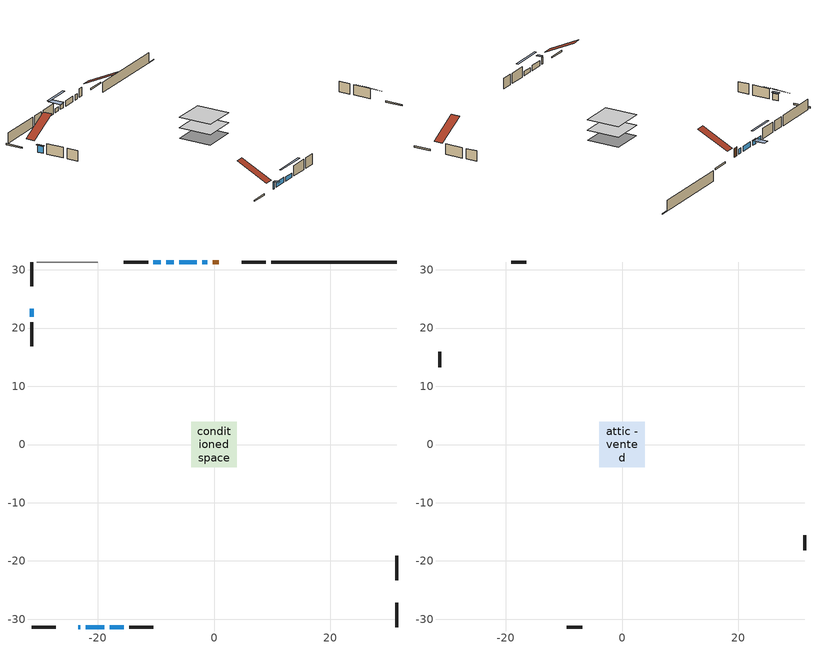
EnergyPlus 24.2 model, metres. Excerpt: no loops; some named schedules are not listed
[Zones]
conditioned space
 floor adiabatic (AdiabaticFloorConstruction): -3.9,-3.9 -3.9,3.9 3.9,3.9 3.9,-3.9 z1.14
 floor foundation (Slab1 construction): -3.82,-3.82 -3.82,3.82 3.82,3.82 3.82,-3.82 z-1.3
 wall outside (RimJoist1 construction): 8.9,31.33 4.75,31.33 / -31.33,-31.33 -27.18,-31.33 / -31.33,31.33 -31.33,27.18 / 31.33,-31.33 31.33,-27.18 z1.14:1.44
 wall outside (AdiabaticWallConstruction 1): 0.83,31.33 -0.25,31.33 z1.14:3.17
 wall outside (AdiabaticWallConstruction): -23.26,-31.33 -22.93,-31.33 z1.14:2.82; -1.18,31.33 -2.03,31.33 / -2.96,31.33 -6,31.33 / -22.01,-31.33 -18.85,-31.33 z1.14:2.36; -31.33,23.26 -31.33,21.94 z1.14:2.72; -6.92,31.33 -8.2,31.33 / -9.12,31.33 -10.4,31.33 / -17.93,-31.33 -15.49,-31.33 z1.14:2.16
 wall outside (Wall1 construction): -11.32,31.33 -15.48,31.33 / -14.56,-31.33 -10.4,-31.33 / -31.33,21.01 -31.33,16.85 / 31.33,-23.26 31.33,-19.11 z1.14:3.58
 wall foundation (FoundationWall1 construction): 9.83,31.33,-1.3 9.83,31.33,1.14 29.18,31.33,1.14 29.18,31.33,-1.21 31.33,31.33,-1.21 31.33,31.33,-1.3
 wall adiabatic (Wall3 construction): -19.97,31.33 -30.4,31.33 z1.14:3.58
 window (WindowConstruction 4): -23.26,-31.33 -22.93,-31.33 z1.14:2.82
 window (WindowConstruction): -1.18,31.33 -2.03,31.33 z1.14:2.36
 window (WindowConstruction 1): -2.96,31.33 -5.99,31.33 z1.14:2.36
 window (WindowConstruction 2): -31.33,23.26 -31.33,21.94 z1.14:2.72
 window (WindowConstruction 3): -22.01,-31.33 -18.85,-31.33 z1.14:2.36
 window (WindowConstruction 5): -6.92,31.33 -8.2,31.33 z1.14:2.15
 window (WindowConstruction 6): -9.12,31.33 -10.4,31.33 z1.14:2.15
 window (WindowConstruction 7): -17.92,-31.33 -15.49,-31.33 z1.14:2.15
 door (Door): 0.83,31.33 -0.25,31.33 z1.14:3.17
 ceiling adiabatic (AdiabaticFloorConstruction): 3.9,-3.9 3.9,3.9 -3.9,3.9 -3.9,-3.9 z1.14
attic - vented
 floor to conditioned space (Floor1 construction Reversed): -3.9,-3.9 -3.9,3.9 3.9,3.9 3.9,-3.9 z3.58
 wall outside (Wall2 construction): -16.41,31.33 -19.04,31.33 / -9.47,-31.33 -6.84,-31.33 / -31.33,15.93 -31.33,13.29 / 31.33,-18.18 31.33,-15.54 z1.14:3.58
 roof outside (Roof1 construction): 1.76,31.33,3.58 1.76,23.96,7.26 3.82,23.96,7.26 3.82,31.33,3.58; -24.19,-31.33,3.58 -24.19,-23.96,7.26 -26.25,-23.96,7.26 -26.25,-31.33,3.58; -31.33,24.19,3.58 -23.96,24.19,7.26 -23.96,26.25,7.26 -31.33,26.25,3.58; 31.33,-24.19,3.58 23.96,-24.19,7.26 23.96,-26.25,7.26 31.33,-26.25,3.58
shading: -22.78,-31.33 -23.41,-31.33 -23.41,-32.7 -22.78,-32.7 z2.97; -31.33,21.74 -31.33,23.46 -31.74,23.46 -31.74,21.74 z2.92; -8.34,31.33 -6.77,31.33 -6.77,34.38 -8.34,34.38 z2.3; -13.04,31.33 -6.48,31.33 -6.48,31.74 -13.04,31.74 z4.79; -12.85,-31.33 -20.56,-31.33 -20.56,-31.74 -12.85,-31.74 z4.79
[Building]
Building 1: Terrain=Suburbs
[Site:Location]
Quebec Intl AP_QC: Latitude {deg}=46.8; Longitude {deg}=-71.38; Time Zone {hr}=-5; Elevation {m}=74; Keep Site Location Information=Yes
[Site:GroundTemperature:Shallow]
0.0108218, -2.24938, -2.43038, -1.3578, 2.94801, 7.23376, 10.9493, 13.303, 13.5029, 11.5886, 7.96783, 3.81355
[Site:WaterMainsTemperature]
Calculation Method=Schedule; Temperature Schedule=mains temperature schedule
[Material] Roughness=Rough; Thermal Absorptance=0.9
Name | Thickness {m} | Conductivity {W/m-K} | Density {kg/m3} | Specific Heat {J/kg-K} | Solar Absorptance | Visible Absorptance
asphalt or fiberglass shingles | 0.00635 | 0.162714 | 1121.4 | 1465.45 | 0.4 | 0.4
ceiling loosefill ins | 0.169333 | 0.0480833 | 16.02 | 1046.75 | 0.7 | 0.7
ceiling stud and cavity | 0.1397 | 0.107212 | 65.682 | 1177.47 | 0.7 | 0.7
concrete 4.0 in. | 0.1016 | 1.803125 | 2242.8 | 837.4 | 0.7 | 0.7
concrete 8.0 in. | 0.2032 | 1.803125 | 2242.8 | 837.4 | 0.7 | 0.7
door material | 0.04445 | 0.053851 | 512.64 | 1214.23 | 0.7 | 0.7
exterior vertical ins | 0.0536725 | 0.029427 | 32.04 | 1214.23 | 0.7 | 0.7
floor covering | 0.0127 | 0.0433444 | 54.468 | 1339.84 | 0.6 | 0.6
floor rigid ins; wall rigid ins 2 | 0.512978 | 0.029427 | 32.04 | 1214.23 | 0.7 | 0.7
floor stud and cavity | 0.1397 | 1.75129 | 37.0049 | 1207.88 | 0.7 | 0.7
furniture material conditioned space 1 | 0.1524 | 0.115458 | 640.8 | 1214.23 | 0.6 | 0.6
gypsum board | 0.0127 | 0.160291 | 801 | 837.4 | 0.6 | 0.6
gypsum board 1 | 0.0127 | 0.160291 | 801 | 837.4 | 0.7 | 0.7
osb sheathing 0.5 in. | 0.0127 | 0.115458 | 512.64 | 1214.23 | 0.7 | 0.7
osb sheathing 0.75 in. | 0.01905 | 0.115458 | 512.64 | 1214.23 | 0.7 | 0.7
osb sheathing 2.0 in. | 0.0508 | 0.115458 | 512.64 | 1214.23 | 0.7 | 0.7
rim joist stud and cavity | 0.0508 | 0.0304781 | 125.044 | 1163.47 | 0.6 | 0.6
wall rigid ins | 0.051816 | 0.029427 | 32.04 | 1214.23 | 0.7 | 0.7
wall rigid ins 1 | 0.051816 | 0.029427 | 32.04 | 1214.23 | 0.4 | 0.4
wall stud and cavity | 0.1397 | 0.17099 | 139.0536 | 1170.24 | 0.7 | 0.7
wall stud and cavity 1 | 0.0889 | 6.9971 | 50.32683 | 1063.81 | 0.6 | 0.6
wall stud and cavity 2 | 0.1397 | 0.142556 | 139.0536 | 1170.24 | 0.7 | 0.7
wall stud and cavity 3 | 0.0889 | 0.380278 | 52.3479 | 1209.89 | 0.7 | 0.7
wall stud and cavity 4 | 0.0889 | 0.391764 | 83.0341 | 1211.67 | 0.7 | 0.7
wood siding | 0.0254 | 0.102417 | 544.68 | 1172.36 | 0.4 | 0.4
wood siding 1 | 0.00254 | 0.102417 | 544.68 | 1172.36 | 0.4 | 0.4
wood siding 2; wood siding 3; wood siding 4 | 0.0254 | 0.102417 | 544.68 | 1172.36 | 0.7 | 0.7
[WindowMaterial:SimpleGlazingSystem]
Name | U-Factor {W/m2-K} | Solar Heat Gain Coefficient
WindowMaterial | 2.66639 | 0.55
WindowMaterial 1 | 2.975272 | 0.59
WindowMaterial 2 | 2.65958 | 0.66
WindowMaterial 3 | 3.04681 | 0.55
WindowMaterial 4 | 2.66355 | 0.59
WindowMaterial 5 | 2.66241 | 0.62
[Construction]
AdiabaticFloorConstruction: floor stud and cavity, floor rigid ins, osb sheathing 0.75 in., floor covering
AdiabaticWallConstruction: wood siding 3, wall rigid ins 2, wall stud and cavity 3, gypsum board
AdiabaticWallConstruction 1: wood siding 4, wall rigid ins 2, wall stud and cavity 3, gypsum board
Door: door material
Floor1 construction Reversed: gypsum board, ceiling stud and cavity, ceiling loosefill ins
FoundationWall1 construction: concrete 8.0 in., gypsum board 1
furniture construction conditioned space 1: furniture material conditioned space 1
PartitionWallConstruction: gypsum board, wall stud and cavity 4, gypsum board
RimJoist1 construction: wood siding 2, osb sheathing 2.0 in., rim joist stud and cavity
Roof1 construction: asphalt or fiberglass shingles
Slab1 construction: concrete 4.0 in.
Wall1 construction: wood siding, wall rigid ins, osb sheathing 0.5 in., wall stud and cavity, gypsum board
Wall2 construction: wood siding 1, wall stud and cavity 1
Wall3 construction: wall rigid ins 1, osb sheathing 0.5 in., wall stud and cavity 2, gypsum board
WindowConstruction; WindowConstruction 2: WindowMaterial
WindowConstruction 1: WindowMaterial 1
WindowConstruction 3: WindowMaterial 2
WindowConstruction 4: WindowMaterial 3
WindowConstruction 5; WindowConstruction 6: WindowMaterial 4
WindowConstruction 7: WindowMaterial 5
[Zone] Multiplier=1; Part of Total Floor Area=Yes
Name | Volume {m3}
attic - vented | 35.3013
conditioned space | 302.2
[Space]
Name | Zone | Volume {m3}
attic - vented 1 | attic - vented | 35.3013
conditioned space 1 | conditioned space | 302.2
[ZoneInfiltration:EffectiveLeakageArea]
infil attic - vented 1: Zone or Space=attic - vented 1; Schedule=Always On Discrete; Effective Air Leakage Area {cm2}=2243.45; Stack Coefficient=0.000425878; Wind Coefficient=1.39432e-05
[ZoneMixing]
whole house fan mix: Zone or Space=attic - vented; Schedule=Always On Continuous; Design Flow Rate Calculation Method=Flow/Zone; Design Flow Rate {m3/s}=0; Source Zone or Space=conditioned space
[SurfaceProperty:ExposedFoundationPerimeter]
Slab1: Exposed Perimeter Calculation Method=TotalExposedPerimeter; Total Exposed Perimeter {m}=21.504
[InternalMass] Zone or ZoneList=conditioned space; Space or SpaceList=conditioned space 1
Name | Construction | Surface Area {m2}
furniture mass conditioned space 1 | furniture construction conditioned space 1 | 47.6482
partition wall mass | PartitionWallConstruction | 119.12
[Lights]
interior lighting: Zone or ZoneList or Space or SpaceList=conditioned space 1; Schedule=interior lighting schedule; Design Level Calculation Method=LightingLevel; Lighting Level {W}=343.2; Return Air Fraction=0; Fraction Radiant=0.6; Fraction Visible=0.2; Fraction Replaceable=1
[People]
occupants: Zone or ZoneList or Space or SpaceList=conditioned space 1; Number of People Schedule=occupants schedule; Number of People Calculation Method=People; Number of People=3; Fraction Radiant=0.314171; Sensible Heat Fraction=0.56303; Activity Level Schedule=occupants activity schedule; Carbon Dioxide Generation Rate {m3/s-W}=0; Enable ASHRAE 55 Comfort Warnings=No; Mean Radiant Temperature Calculation Type=EnclosureAveraged
[ElectricEquipment] Zone or ZoneList or Space or SpaceList=conditioned space 1; Design Level Calculation Method=EquipmentLevel
Name | Schedule | Design Level {W} | Fraction Latent | Fraction Radiant | Fraction Lost
clothes dryer | clothes dryer schedule | 140.772 | 0.015 | 0.081 | 0.85
clothes washer | clothes washer schedule | 32.1985 | 0.03 | 0.162 | 0.7
cooking range | cooking range schedule | 208.969 | 0.08 | 0.432 | 0.2
dishwasher | dishwasher schedule | 66.8632 | 0.3 | 0.18 | 0.4
fridge | fridge schedule | 72.9452 | 0 | 0.6 | 0
mech vent bath fan 0 | mech vent bath fan 0 schedule | 50.2 | 0 | 0 | 1
mech vent house fan | mech vent house fan schedule | 6.33333 | 0 | 0 | 1
mech vent house fan cfis | mech vent house fan cfis schedule | 0 | 0 | 0 | 0
mech vent range fan 0 | mech vent range fan 0 schedule | 57 | 0 | 0 | 1
misc plug loads | misc plug loads schedule | 494.7 | 0.045 | 0.513 | 0.1
whole house fan | Always On Discrete | 0 | 0 | 0 | 1
[OtherEquipment] Zone or ZoneList or Space or SpaceList=conditioned space 1; Design Level Calculation Method=EquipmentLevel
Name | Fuel Type | Schedule | Design Level {W} | Fraction Latent | Fraction Radiant | Fraction Lost
clothes dryer 1 | Electricity | clothes dryer schedule | 0 | 0.015 | 0.081 | 0.85
cooking range 1 | Electricity | cooking range schedule | 0 | 0.08 | 0.432 | 0.2
general water use latent | None | general water use schedule | 59.3978 | 1 | 0 | 0
general water use sensible | None | general water use schedule | -58.539 | 0 | 0.6 | 0
mech vent house fan latent load | None | Always On Discrete | 0 | 1 | 0 | 0
mech vent house fan sensible load | None | Always On Discrete | 0 | 0 | 0 | 0
water heater energy adjustment1 | Electricity | Always On Discrete | 0.01 | 0 | 0 | 1
[ZoneInfiltration:DesignFlowRate] Zone or ZoneList or Space or SpaceList=conditioned space 1; Schedule=Always On Discrete; Design Flow Rate Calculation Method=Flow/Zone; Design Flow Rate {m3/s}=0
infil flow; natural vent flow; whole house fan flow
[ZoneControl:Thermostat]
conditioned space Thermostat: Zone or ZoneList=conditioned space; Control Type Schedule=conditioned space Thermostat Schedule; Control 1=conditioned space temperature setpoint; Temperature Difference Between Cutout And Setpoint {deltaC}=0
[ZoneHVAC:Baseboard:Convective:Electric]
electric baseboard: Availability Schedule=Always On Discrete; Heating Design Capacity {W}=6702.83; Efficiency=1
[AirLoopHVAC:UnitarySystem]
unit heater unitary system: Control Type=Load; Controlling Zone or Thermostat Location=conditioned space; Dehumidification Control Type=None; Availability Schedule=Always On Discrete; Supply Fan=unit heater supply fan; Fan Placement=BlowThrough; Supply Air Fan Operating Mode Schedule=unit heater auto fan schedule; Heating Coil=unit heater htg coil; DX Heating Coil Sizing Ratio=1; Use DOAS DX Cooling Coil=No; Minimum Supply Air Temperature {C}=2; Latent Load Control=SensibleOnlyLoadControl; Cooling Supply Air Flow Rate Method=None; Heating Supply Air Flow Rate Method=SupplyAirFlowRate; Heating Supply Air Flow Rate {m3/s}=0.00141584; No Load Supply Air Flow Rate Method=SupplyAirFlowRate; No Load Supply Air Flow Rate {m3/s}=0; No Load Supply Air Flow Rate Control Set To Low Speed=Yes; Maximum Supply Air Temperature {C}=48.8889; Maximum Outdoor Dry-Bulb Temperature for Supplemental Heater Operation {C}=21; Ancillary On-Cycle Electric Power {W}=0; Ancillary Off-Cycle Electric Power {W}=0
[Fan:SystemModel]
unit heater supply fan: Availability Schedule=Always On Discrete; Design Maximum Air Flow Rate {m3/s}=0.00141584; Speed Control Method=Discrete; Electric Power Minimum Flow Rate Fraction=0.2; Design Pressure Rise {Pa}=500; Motor Efficiency=1; Motor In Air Stream Fraction=1; Design Electric Power Consumption {W}=Autosize; Design Power Sizing Method=PowerPerFlow; Electric Power Per Unit Flow Rate {W/(m3/s)}=1e-06; Electric Power Per Unit Flow Rate Per Unit Pressure {W/((m3/s)-Pa)}=1.66667; Fan Total Efficiency=0.7; Motor Loss Radiative Fraction=0; Number of Speeds=1; Speed Flow Fraction 1=1; Speed Electric Power Fraction 1=1
[Coil:Heating:Fuel]
unit heater htg coil: Availability Schedule=Always On Discrete; Fuel Type=OtherFuel1; Burner Efficiency=0.3; Nominal Capacity {W}=0.293071; On Cycle Parasitic Electric Load {W}=0; Off Cycle Parasitic Fuel Load {W}=0
[Zone equipment]
conditioned space: electric baseboard, unit heater unitary system
[Foundation:Kiva]
Foundation Kiva 1: Initial Indoor Air Temperature {C}=18; Wall Height Above Grade {m}=1.13998; Wall Depth Below Slab {m}=0.2032; Custom Block Material Name 1=exterior vertical ins; Custom Block Depth 1 {m}=2.43998; Custom Block X Position 1 {m}=0.2159; Custom Block Z Position 1 {m}=0
[Foundation:Kiva:Settings]
Soil Conductivity {W/m-K}=0.849921; Soil Density {kg/m3}=1842.3; Soil Specific Heat {J/kg-K}=418.7; Ground Solar Absorptivity=0.9; Ground Thermal Absorptivity=0.9; Ground Surface Roughness {m}=0.03; Far-Field Width {m}=40; Deep-Ground Boundary Condition=ZeroFlux; Deep-Ground Depth {m}=40; Minimum Cell Dimension {m}=0.2; Maximum Cell Growth Coefficient=3; Simulation Timestep=Timestep
[Exterior:Lights]
exterior lighting: Schedule=exterior lighting schedule; Design Level {W}=75.6
[EnergyManagementSystem:GlobalVariable]
infil_program_Qfan
infil_program_Qinf
natural_vent_program_Qnv
natural_vent_program_Qwhf
[EnergyManagementSystem:Sensor]
Name | Output:Variable or Output:Meter Index Key | Output:Variable or Output:Meter
airflow_gain | infil flow | Infiltration Sensible Heat Gain Energy
airflow_gain_1 | natural vent flow | Infiltration Sensible Heat Gain Energy
airflow_gain_2 | whole house fan flow | Infiltration Sensible Heat Gain Energy
airflow_loss | infil flow | Infiltration Sensible Heat Loss Energy
airflow_loss_1 | natural vent flow | Infiltration Sensible Heat Loss Energy
airflow_loss_2 | whole house fan flow | Infiltration Sensible Heat Loss Energy
clg_load_cond |  | Cooling:EnergyTransfer:Zone:CONDITIONED SPACE
clg_sp_s; clg_sp_s_1 | cooling setpoint | Schedule Value
clothes_dryer_exhaust_0_sch_s | clothes dryer exhaust 0 schedule | Schedule Value
conditioned_space_clg_unmet_s | conditioned space | Zone Cooling Setpoint Not Met Time
conditioned_space_htg_unmet_s | conditioned space | Zone Heating Setpoint Not Met Time
cool_season | cooling season schedule | Schedule Value
fridge_tin_s | conditioned space | Zone Mean Air Temperature
htg_load_cond |  | Heating:EnergyTransfer:Zone:CONDITIONED SPACE
htg_sp_s; htg_sp_s_1 | heating setpoint | Schedule Value
ig_ee_conv | clothes dryer | Electric Equipment Convective Heating Energy
ig_ee_conv_2 | cooking range | Electric Equipment Convective Heating Energy
ig_ee_conv_4 | fridge | Electric Equipment Convective Heating Energy
ig_ee_conv_5 | misc plug loads | Electric Equipment Convective Heating Energy
ig_ee_conv_6 | whole house fan | Electric Equipment Convective Heating Energy
ig_ee_rad | clothes dryer | Electric Equipment Radiant Heating Energy
ig_ee_rad_2 | cooking range | Electric Equipment Radiant Heating Energy
ig_ee_rad_4 | fridge | Electric Equipment Radiant Heating Energy
ig_ee_rad_5 | misc plug loads | Electric Equipment Radiant Heating Energy
ig_ee_rad_6 | whole house fan | Electric Equipment Radiant Heating Energy
ig_lgt_conv | interior lighting | Lights Convective Heating Energy
ig_lgt_rad | interior lighting | Lights Radiant Heating Energy
ig_lgt_vis | interior lighting | Lights Visible Radiation Heating Energy
ig_oe_conv | clothes dryer 1 | Other Equipment Convective Heating Energy
ig_oe_conv_1 | cooking range 1 | Other Equipment Convective Heating Energy
ig_oe_conv_2 | general water use latent | Other Equipment Convective Heating Energy
ig_oe_conv_3 | general water use sensible | Other Equipment Convective Heating Energy
ig_oe_conv_4 | water heater energy adjustment1 | Other Equipment Convective Heating Energy
ig_oe_rad | clothes dryer 1 | Other Equipment Radiant Heating Energy
ig_oe_rad_1 | cooking range 1 | Other Equipment Radiant Heating Energy
ig_oe_rad_2 | general water use latent | Other Equipment Radiant Heating Energy
ig_oe_rad_3 | general water use sensible | Other Equipment Radiant Heating Energy
ig_oe_rad_4 | water heater energy adjustment1 | Other Equipment Radiant Heating Energy
ig_ppl_conv | occupants | People Convective Heating Energy
ig_ppl_rad | occupants | People Radiant Heating Energy
im_conv | furniture mass conditioned space 1 | Surface Inside Face Convection Heat Gain Energy
im_conv_1 | partition wall mass | Surface Inside Face Convection Heat Gain Energy
im_ig | furniture mass conditioned space 1 | Surface Inside Face Internal Gains Radiation Heat Gain Energy
im_ig_1 | partition wall mass | Surface Inside Face Internal Gains Radiation Heat Gain Energy
im_lgt | furniture mass conditioned space 1 | Surface Inside Face Lights Radiation Heat Gain Energy
im_lgt_1 | partition wall mass | Surface Inside Face Lights Radiation Heat Gain Energy
im_sol | furniture mass conditioned space 1 | Surface Inside Face Solar Radiation Heat Gain Energy
im_sol_1 | partition wall mass | Surface Inside Face Solar Radiation Heat Gain Energy
im_surf | furniture mass conditioned space 1 | Surface Inside Face Net Surface Thermal Radiation Heat Gain Energy
im_surf_1 | partition wall mass | Surface Inside Face Net Surface Thermal Radiation Heat Gain Energy
mech_vent_bath_fan_0_sch_s | mech vent bath fan 0 schedule | Schedule Value
mech_vent_range_fan_0_sch_s | mech vent range fan 0 schedule | Schedule Value
mv_conv | mech vent bath fan 0 | Electric Equipment Convective Heating Energy
mv_conv_1 | mech vent house fan | Electric Equipment Convective Heating Energy
mv_conv_2 | mech vent house fan cfis | Electric Equipment Convective Heating Energy
mv_conv_3 | mech vent range fan 0 | Electric Equipment Convective Heating Energy
mv_conv_4 | mech vent house fan latent load | Other Equipment Convective Heating Energy
mv_conv_5 | mech vent house fan sensible load | Other Equipment Convective Heating Energy
mv_rad | mech vent bath fan 0 | Electric Equipment Radiant Heating Energy
mv_rad_1 | mech vent house fan | Electric Equipment Radiant Heating Energy
mv_rad_2 | mech vent house fan cfis | Electric Equipment Radiant Heating Energy
mv_rad_3 | mech vent range fan 0 | Electric Equipment Radiant Heating Energy
mv_rad_4 | mech vent house fan latent load | Other Equipment Radiant Heating Energy
mv_rad_5 | mech vent house fan sensible load | Other Equipment Radiant Heating Energy
natural_vent_s | natural vent schedule | Schedule Value
out_pb_s |  | Site Outdoor Air Barometric Pressure
out_wt_s |  | Site Outdoor Air Humidity Ratio
site_vw_s |  | Site Wind Speed
ss_back_out | Window1 | Surface Window Shortwave from Zone Back Out Window Heat Transfer Rate
ss_back_out_1 | Window2 | Surface Window Shortwave from Zone Back Out Window Heat Transfer Rate
ss_back_out_2 | Window3 | Surface Window Shortwave from Zone Back Out Window Heat Transfer Rate
ss_back_out_3 | Window4 | Surface Window Shortwave from Zone Back Out Window Heat Transfer Rate
ss_back_out_4 | Window6 | Surface Window Shortwave from Zone Back Out Window Heat Transfer Rate
ss_back_out_5 | Window7 | Surface Window Shortwave from Zone Back Out Window Heat Transfer Rate
ss_back_out_6 | Window8 | Surface Window Shortwave from Zone Back Out Window Heat Transfer Rate
ss_back_out_7 | Window9 | Surface Window Shortwave from Zone Back Out Window Heat Transfer Rate
ss_conv | Door1 | Surface Inside Face Convection Heat Gain Energy
ss_conv_1 | Window1 | Surface Inside Face Convection Heat Gain Energy
ss_conv_2 | Window2 | Surface Inside Face Convection Heat Gain Energy
ss_conv_3 | Window3 | Surface Inside Face Convection Heat Gain Energy
ss_conv_4 | Window4 | Surface Inside Face Convection Heat Gain Energy
ss_conv_5 | Window6 | Surface Inside Face Convection Heat Gain Energy
ss_conv_6 | Window7 | Surface Inside Face Convection Heat Gain Energy
ss_conv_7 | Window8 | Surface Inside Face Convection Heat Gain Energy
ss_conv_8 | Window9 | Surface Inside Face Convection Heat Gain Energy
ss_ig | Door1 | Surface Inside Face Internal Gains Radiation Heat Gain Energy
ss_ig_1 | Window1 | Surface Inside Face Internal Gains Radiation Heat Gain Energy
ss_ig_2 | Window2 | Surface Inside Face Internal Gains Radiation Heat Gain Energy
ss_ig_3 | Window3 | Surface Inside Face Internal Gains Radiation Heat Gain Energy
ss_ig_4 | Window4 | Surface Inside Face Internal Gains Radiation Heat Gain Energy
ss_ig_5 | Window6 | Surface Inside Face Internal Gains Radiation Heat Gain Energy
ss_ig_6 | Window7 | Surface Inside Face Internal Gains Radiation Heat Gain Energy
ss_ig_7 | Window8 | Surface Inside Face Internal Gains Radiation Heat Gain Energy
ss_ig_8 | Window9 | Surface Inside Face Internal Gains Radiation Heat Gain Energy
ss_lgt | Door1 | Surface Inside Face Lights Radiation Heat Gain Energy
ss_sol | Door1 | Surface Inside Face Solar Radiation Heat Gain Energy
ss_surf | Door1 | Surface Inside Face Net Surface Thermal Radiation Heat Gain Energy
ss_surf_1 | Window1 | Surface Inside Face Net Surface Thermal Radiation Heat Gain Energy
ss_surf_2 | Window2 | Surface Inside Face Net Surface Thermal Radiation Heat Gain Energy
ss_surf_3 | Window3 | Surface Inside Face Net Surface Thermal Radiation Heat Gain Energy
ss_surf_4 | Window4 | Surface Inside Face Net Surface Thermal Radiation Heat Gain Energy
ss_surf_5 | Window6 | Surface Inside Face Net Surface Thermal Radiation Heat Gain Energy
ss_surf_6 | Window7 | Surface Inside Face Net Surface Thermal Radiation Heat Gain Energy
ss_surf_7 | Window8 | Surface Inside Face Net Surface Thermal Radiation Heat Gain Energy
ss_surf_8 | Window9 | Surface Inside Face Net Surface Thermal Radiation Heat Gain Energy
ss_trans_in | Window1 | Surface Window Transmitted Solar Radiation Rate
ss_trans_in_1 | Window2 | Surface Window Transmitted Solar Radiation Rate
ss_trans_in_2 | Window3 | Surface Window Transmitted Solar Radiation Rate
ss_trans_in_3 | Window4 | Surface Window Transmitted Solar Radiation Rate
ss_trans_in_4 | Window6 | Surface Window Transmitted Solar Radiation Rate
ss_trans_in_5 | Window7 | Surface Window Transmitted Solar Radiation Rate
ss_trans_in_6 | Window8 | Surface Window Transmitted Solar Radiation Rate
ss_trans_in_7 | Window9 | Surface Window Transmitted Solar Radiation Rate
ss_trans_out | Window1 | Surface Inside Face Initial Transmitted Diffuse Transmitted Out Window Solar Radiation Rate
ss_trans_out_1 | Window2 | Surface Inside Face Initial Transmitted Diffuse Transmitted Out Window Solar Radiation Rate
ss_trans_out_2 | Window3 | Surface Inside Face Initial Transmitted Diffuse Transmitted Out Window Solar Radiation Rate
ss_trans_out_3 | Window4 | Surface Inside Face Initial Transmitted Diffuse Transmitted Out Window Solar Radiation Rate
ss_trans_out_4 | Window6 | Surface Inside Face Initial Transmitted Diffuse Transmitted Out Window Solar Radiation Rate
ss_trans_out_5 | Window7 | Surface Inside Face Initial Transmitted Diffuse Transmitted Out Window Solar Radiation Rate
ss_trans_out_6 | Window8 | Surface Inside Face Initial Transmitted Diffuse Transmitted Out Window Solar Radiation Rate
ss_trans_out_7 | Window9 | Surface Inside Face Initial Transmitted Diffuse Transmitted Out Window Solar Radiation Rate
s_conv | Floor1 | Surface Inside Face Convection Heat Gain Energy
s_conv_1 | FoundationWall1 | Surface Inside Face Convection Heat Gain Energy
s_conv_10 | Wall1:180 | Surface Inside Face Convection Heat Gain Energy
s_conv_11 | Wall1:270 | Surface Inside Face Convection Heat Gain Energy
s_conv_12 | Wall1:90 | Surface Inside Face Convection Heat Gain Energy
s_conv_13 | Wall3 | Surface Inside Face Convection Heat Gain Energy
s_conv_2 | inferred conditioned ceiling | Surface Inside Face Convection Heat Gain Energy
s_conv_3 | inferred conditioned floor | Surface Inside Face Convection Heat Gain Energy
s_conv_4 | RimJoist1:0 | Surface Inside Face Convection Heat Gain Energy
s_conv_5 | RimJoist1:180 | Surface Inside Face Convection Heat Gain Energy
s_conv_6 | RimJoist1:270 | Surface Inside Face Convection Heat Gain Energy
s_conv_7 | RimJoist1:90 | Surface Inside Face Convection Heat Gain Energy
s_conv_8 | Slab1 | Surface Inside Face Convection Heat Gain Energy
s_conv_9 | Wall1:0 | Surface Inside Face Convection Heat Gain Energy
s_ig | Floor1 | Surface Inside Face Internal Gains Radiation Heat Gain Energy
s_ig_1 | FoundationWall1 | Surface Inside Face Internal Gains Radiation Heat Gain Energy
s_ig_10 | Wall1:180 | Surface Inside Face Internal Gains Radiation Heat Gain Energy
s_ig_11 | Wall1:270 | Surface Inside Face Internal Gains Radiation Heat Gain Energy
